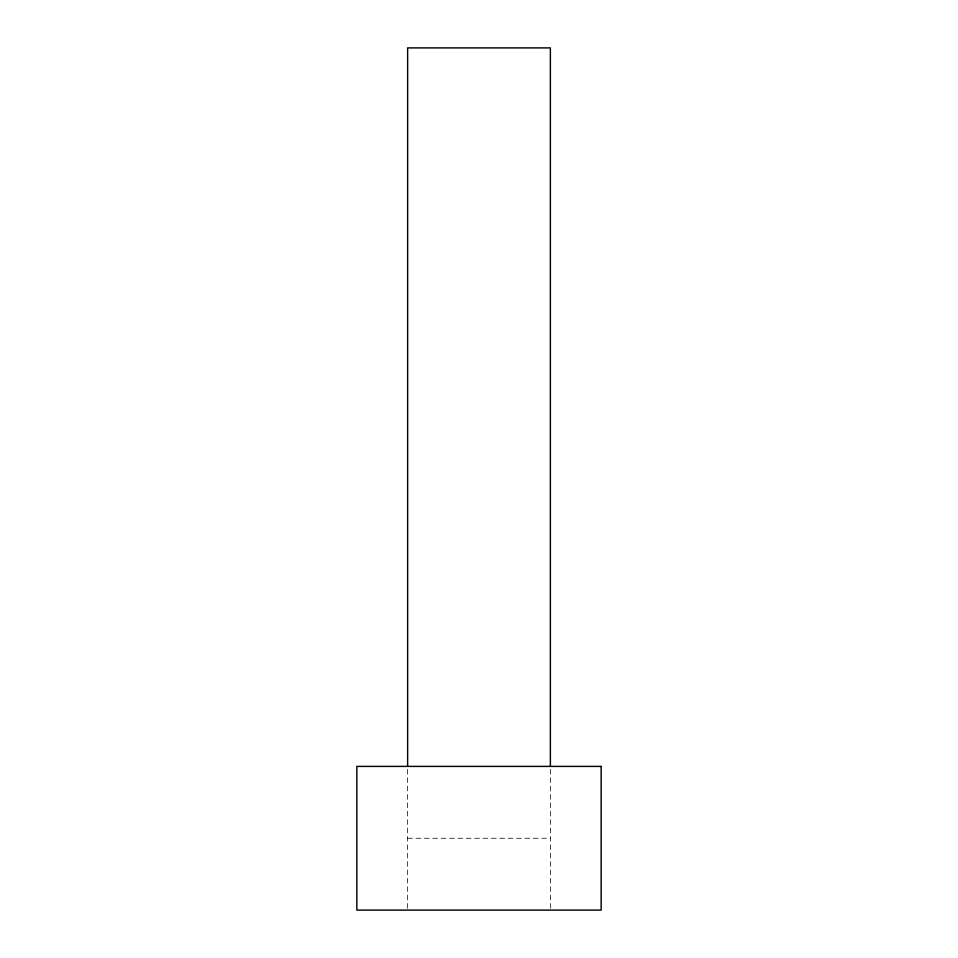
<?xml version="1.0" encoding="UTF-8"?>
<svg xmlns="http://www.w3.org/2000/svg" width="958" height="958" viewBox="0 0 958 958"><rect width="100%" height="100%" fill="white"/><g stroke="black" fill="none" stroke-linecap="round" stroke-linejoin="round"><path stroke-width="0.72" stroke-dasharray="4.79 3.59" d="M407.629 838.25L550.371 838.25M550.371 769.394L550.371 910.1M407.629 769.394L407.629 910.1"/><path stroke-width="1.44" d="M550.371 766.4L550.371 47.9L407.629 47.9L407.629 766.4M601.145 766.4L356.855 766.4L356.855 910.1L601.145 910.1L601.145 766.4"/></g></svg>
